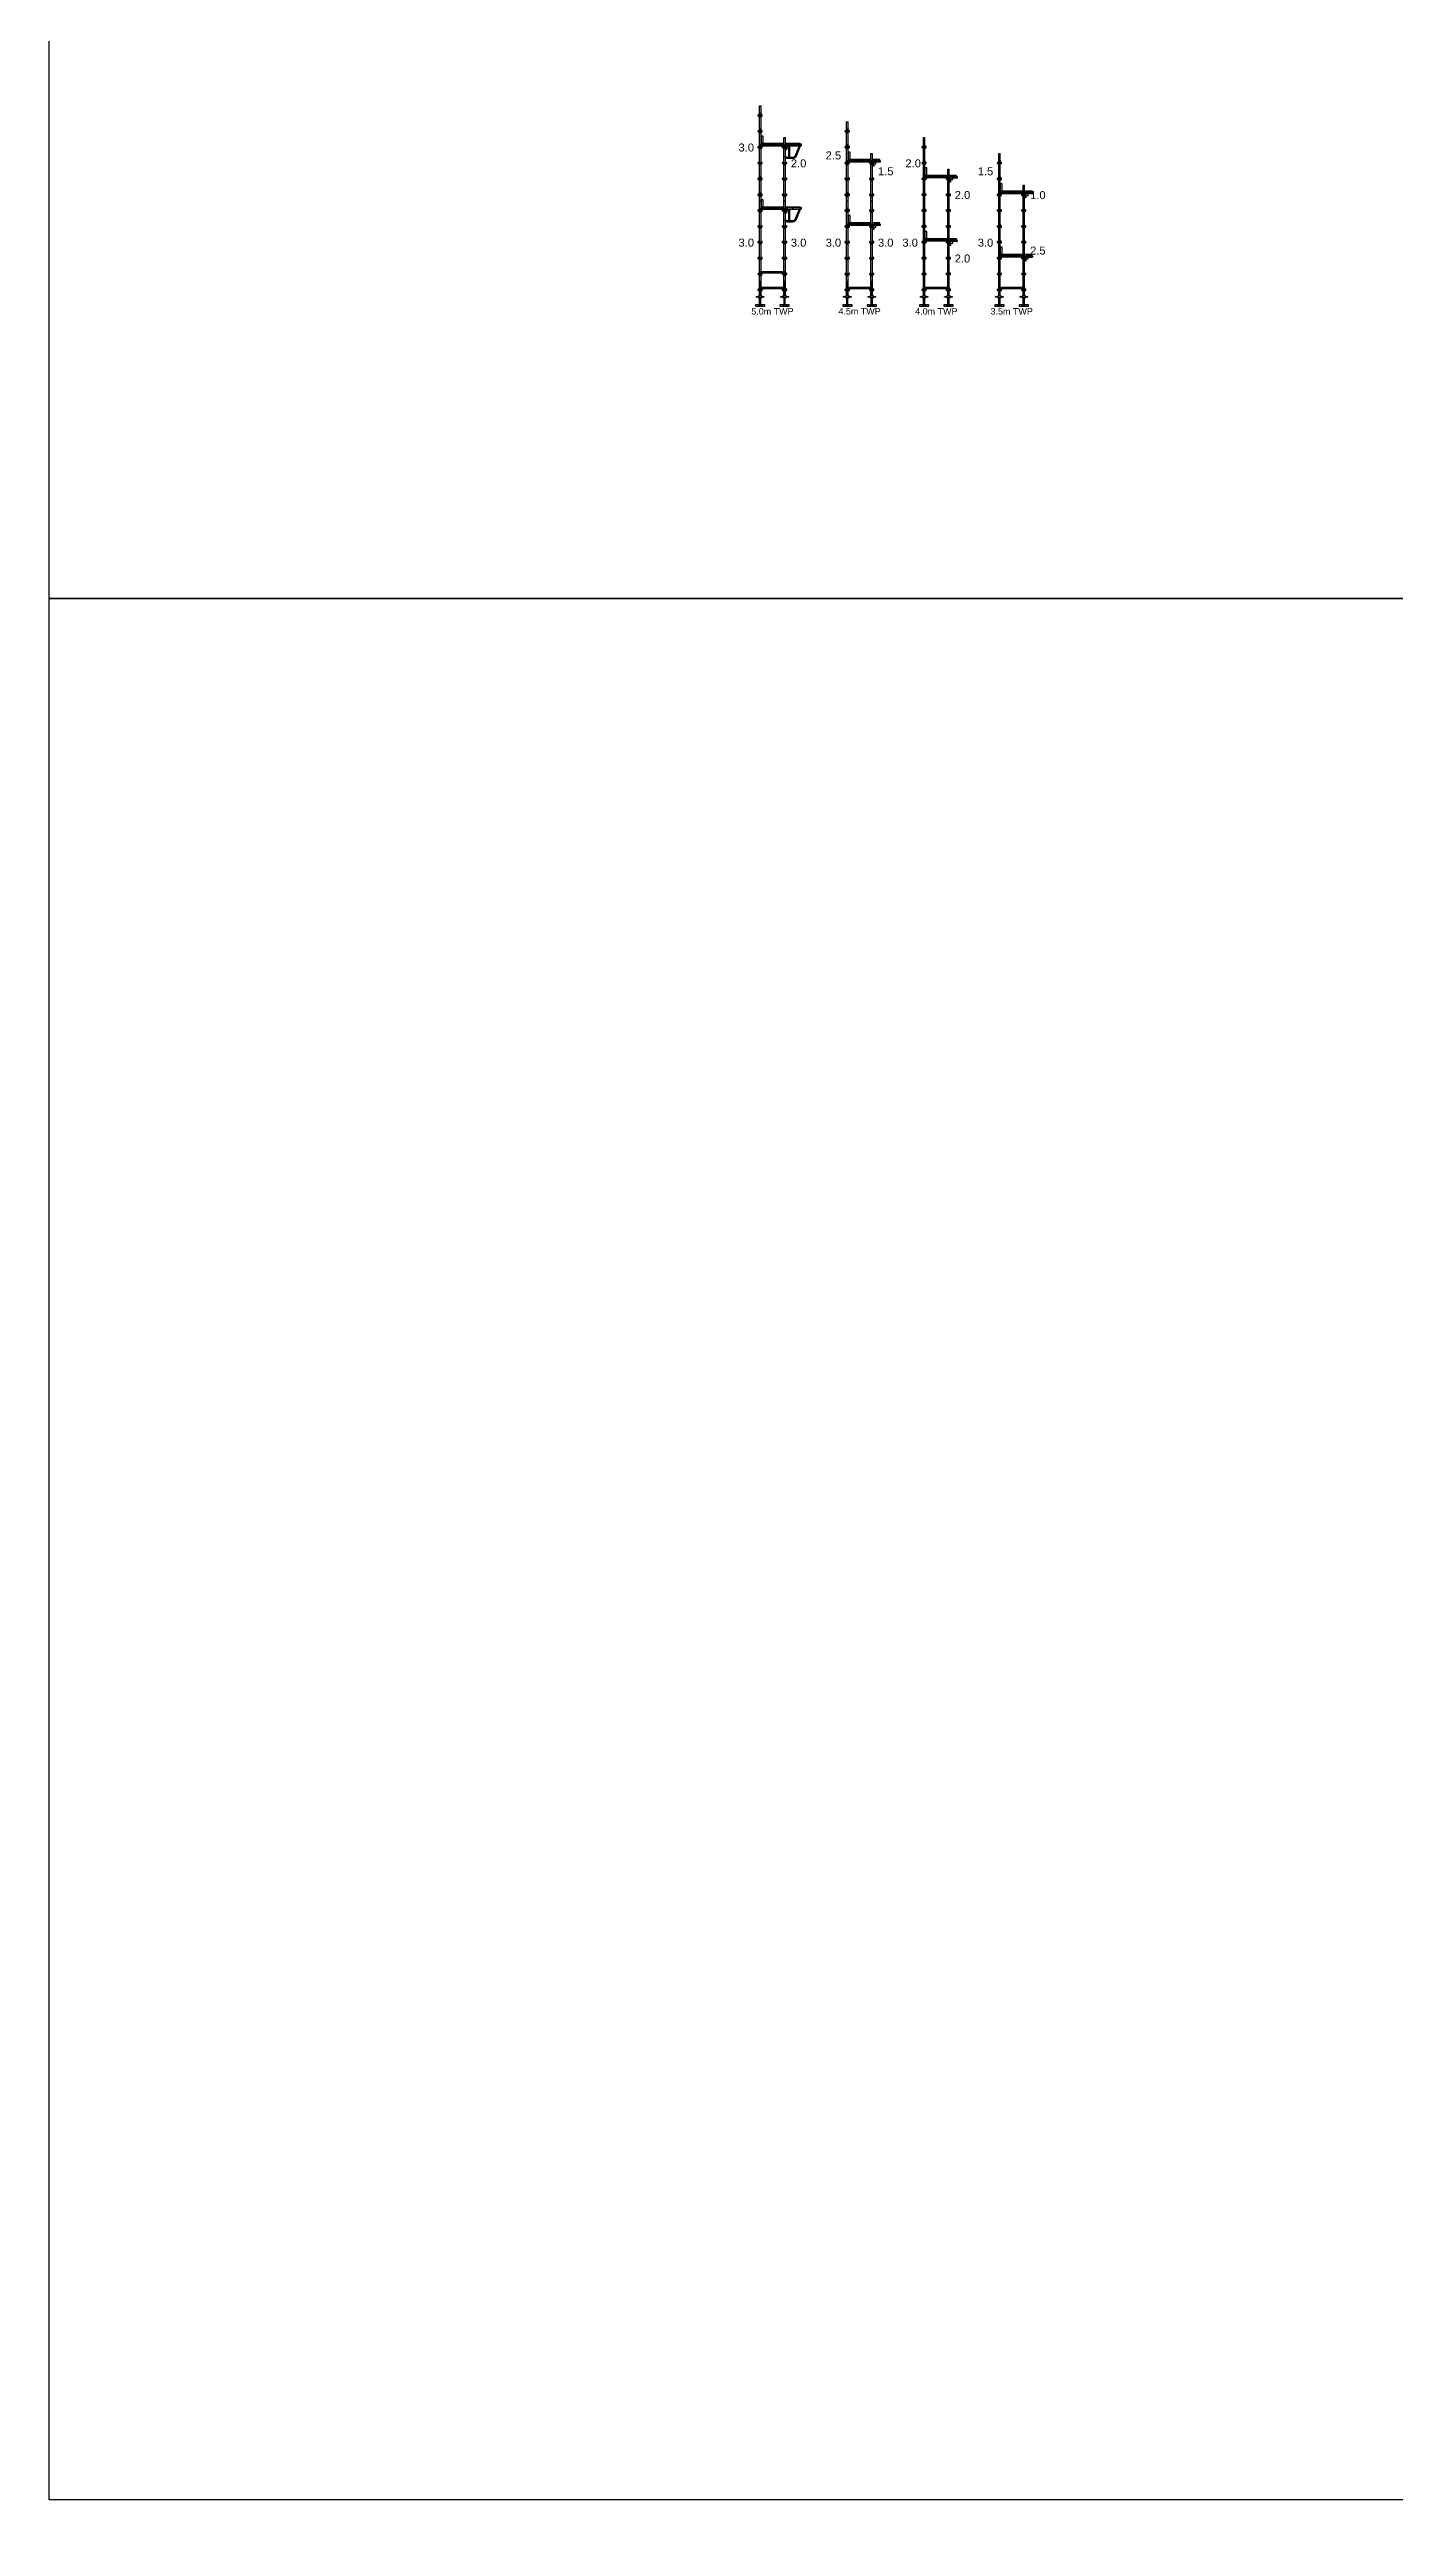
# Model space of a CAD drawing. Extents: x -207343 to -123241, y -62462 to 115752.
# Drawn here: x -207343 to -165292, y -62462 to 14110 of the extents above; entities that cross this region are included whole.
import ezdxf
from ezdxf.enums import TextEntityAlignment as Align

# ---------------------------------------------------------------- set-up
doc = ezdxf.new("R2010")
doc.units = 0
doc.header["$LTSCALE"] = 20
doc.layers.add('KwikScaf Matrix', color=7, linetype='Continuous')
doc.layers.add('KwikScaf Sections', color=7, linetype='Continuous')
doc.styles.get("Standard").update_dxf_attribs({"font": 'arial.ttf'})
picture_1 = doc.add_image_def('image1.tif', size_in_pixel=(6623, 4678))
picture_2 = doc.add_image_def('image3.tif', size_in_pixel=(9934, 7017))

# ---------------------------------------------------------------- blocks, each defined once
blk = doc.blocks.new('2D Standard 3 Metre')
at = {"layer": 'KwikScaf Matrix', "color": 0, "extrusion": (0, 1, 0)}
for p, q in [((-185, -24), (-185, 24)), ((-185, 24), (-8, 24)), ((-33, 16), (7, 16)), ((-33, 16), (-33, 6)), ((-33, 6), (-33, -6)), ((-8, 64), (-8, 60)), ((-8, 64), (32, 64)), ((-8, 60), (-8, 22)), ((-8, 22), (32, 22)), ((-8, 22), (-8, 18)), ((32, 18), (-8, 18)), ((7, 6), (7, 16)), ((7, -6), (7, 6)), ((32, 60), (32, 64)), ((32, 22), (32, 60)), ((32, 24), (487, 24)), ((32, 18), (32, 22)), ((462, 16), (462, 6)), ((462, 16), (502, 16)), ((462, 6), (462, -6)), ((487, 64), (487, 60)), ((487, 64), (527, 64)), ((487, 60), (487, 22)), ((487, 22), (527, 22)), ((487, 22), (487, 18)), ((527, 18), (487, 18)), ((502, 6), (502, 16)), ((502, -6), (502, 6)), ((527, 60), (527, 64)), ((527, 22), (527, 60)), ((527, 24), (982, 24)), ((527, 18), (527, 22)), ((957, 16), (997, 16)), ((957, 16), (957, 6)), ((957, 6), (957, -6)), ((982, 64), (982, 60)), ((982, 64), (1022, 64)), ((982, 60), (982, 22)), ((982, 22), (1022, 22)), ((982, 22), (982, 18)), ((1022, 18), (982, 18)), ((997, 6), (997, 16)), ((997, -6), (997, 6)), ((1022, 60), (1022, 64)), ((1022, 22), (1022, 60)), ((1022, 24), (1477, 24)), ((1022, 18), (1022, 22)), ((1452, 16), (1492, 16)), ((1452, 16), (1452, 6)), ((1452, 6), (1452, -6)), ((1477, 64), (1477, 60)), ((1477, 64), (1517, 64)), ((1477, 60), (1477, 22)), ((1477, 22), (1517, 22)), ((1477, 22), (1477, 18)), ((1517, 18), (1477, 18)), ((1492, 6), (1492, 16)), ((1492, -6), (1492, 6)), ((1517, 60), (1517, 64)), ((1517, 22), (1517, 60)), ((1517, 24), (1972, 24)), ((1517, 18), (1517, 22)), ((1947, 16), (1987, 16)), ((1947, 16), (1947, 6)), ((1947, 6), (1947, -6)), ((1972, 64), (1972, 60)), ((1972, 64), (2012, 64)), ((1972, 60), (1972, 22)), ((1972, 22), (2012, 22)), ((1972, 22), (1972, 18)), ((2012, 18), (1972, 18)), ((1987, 6), (1987, 16)), ((1987, -6), (1987, 6)), ((2012, 60), (2012, 64)), ((2012, 22), (2012, 60)), ((2012, 24), (2467, 24)), ((2012, 18), (2012, 22)), ((2442, 16), (2442, 6)), ((2442, 16), (2482, 16)), ((2442, 6), (2442, -6)), ((2467, 64), (2467, 60)), ((2467, 64), (2507, 64)), ((2467, 60), (2467, 22)), ((2467, 22), (2507, 22)), ((2467, 22), (2467, 18)), ((2507, 18), (2467, 18)), ((2482, 6), (2482, 16)), ((2482, -6), (2482, 6)), ((2507, 60), (2507, 64)), ((2507, 22), (2507, 60)), ((2507, 24), (2787, 24)), ((2507, 18), (2507, 22)), ((2787, 24), (2787, -24)), ((-185, -24), (-8, -24)), ((-33, -6), (-33, -16)), ((-33, -16), (7, -16)), ((-8, -18), (32, -18)), ((-8, -18), (-8, -22)), ((-8, -22), (-8, -60)), ((-8, -22), (32, -22)), ((-8, -60), (-8, -64)), ((-8, -64), (32, -64)), ((7, -16), (7, -6)), ((32, -22), (32, -18)), ((32, -60), (32, -22)), ((32, -24), (487, -24)), ((32, -64), (32, -60)), ((462, -6), (462, -16)), ((462, -16), (502, -16)), ((487, -18), (527, -18)), ((487, -18), (487, -22)), ((487, -22), (487, -60)), ((487, -22), (527, -22)), ((487, -60), (487, -64)), ((487, -64), (527, -64)), ((502, -16), (502, -6)), ((527, -22), (527, -18)), ((527, -60), (527, -22)), ((527, -24), (982, -24)), ((527, -64), (527, -60)), ((957, -6), (957, -16)), ((957, -16), (997, -16)), ((982, -18), (1022, -18)), ((982, -18), (982, -22)), ((982, -22), (982, -60)), ((982, -22), (1022, -22)), ((982, -60), (982, -64)), ((982, -64), (1022, -64)), ((997, -16), (997, -6)), ((1022, -22), (1022, -18)), ((1022, -60), (1022, -22)), ((1022, -24), (1477, -24)), ((1022, -64), (1022, -60)), ((1452, -6), (1452, -16)), ((1452, -16), (1492, -16)), ((1477, -18), (1517, -18)), ((1477, -18), (1477, -22)), ((1477, -22), (1477, -60)), ((1477, -22), (1517, -22)), ((1477, -60), (1477, -64)), ((1477, -64), (1517, -64)), ((1492, -16), (1492, -6)), ((1517, -22), (1517, -18)), ((1517, -60), (1517, -22)), ((1517, -24), (1972, -24)), ((1517, -64), (1517, -60)), ((1947, -6), (1947, -16)), ((1947, -16), (1987, -16)), ((1972, -18), (2012, -18)), ((1972, -18), (1972, -22)), ((1972, -22), (1972, -60)), ((1972, -22), (2012, -22)), ((1972, -60), (1972, -64)), ((1972, -64), (2012, -64)), ((1987, -16), (1987, -6)), ((2012, -22), (2012, -18)), ((2012, -60), (2012, -22)), ((2012, -24), (2467, -24)), ((2012, -64), (2012, -60)), ((2442, -6), (2442, -16)), ((2442, -16), (2482, -16)), ((2467, -18), (2507, -18)), ((2467, -18), (2467, -22)), ((2467, -22), (2467, -60)), ((2467, -22), (2507, -22)), ((2467, -60), (2467, -64)), ((2467, -64), (2507, -64)), ((2482, -16), (2482, -6)), ((2507, -22), (2507, -18)), ((2507, -60), (2507, -22)), ((2507, -24), (2787, -24)), ((2507, -64), (2507, -60))]:
    blk.add_line(p, q, dxfattribs=at)
blk = doc.blocks.new('2D Standard 2 Metre')
at = {"layer": 'KwikScaf Matrix', "color": 0, "extrusion": (0, 1, 0)}
for p, q in [((-185, -24), (-185, 24)), ((-185, 24), (-8, 24)), ((-33, 16), (7, 16)), ((-33, 16), (-33, 6)), ((-33, 6), (-33, -6)), ((-8, 64), (-8, 60)), ((-8, 64), (32, 64)), ((-8, 60), (-8, 22)), ((-8, 22), (32, 22)), ((-8, 22), (-8, 18)), ((32, 18), (-8, 18)), ((7, 6), (7, 16)), ((7, -6), (7, 6)), ((32, 60), (32, 64)), ((32, 22), (32, 60)), ((32, 24), (487, 24)), ((32, 18), (32, 22)), ((462, 16), (502, 16)), ((462, 16), (462, 6)), ((462, 6), (462, -6)), ((487, 64), (487, 60)), ((487, 64), (527, 64)), ((487, 60), (487, 22)), ((487, 22), (527, 22)), ((487, 22), (487, 18)), ((527, 18), (487, 18)), ((502, 6), (502, 16)), ((502, -6), (502, 6)), ((527, 60), (527, 64)), ((527, 22), (527, 60)), ((527, 24), (982, 24)), ((527, 18), (527, 22)), ((957, 16), (997, 16)), ((957, 16), (957, 6)), ((957, 6), (957, -6)), ((982, 64), (982, 60)), ((982, 64), (1022, 64)), ((982, 60), (982, 22)), ((982, 22), (1022, 22)), ((982, 22), (982, 18)), ((1022, 18), (982, 18)), ((997, 6), (997, 16)), ((997, -6), (997, 6)), ((1022, 60), (1022, 64)), ((1022, 22), (1022, 60)), ((1022, 24), (1477, 24)), ((1022, 18), (1022, 22)), ((1452, 16), (1492, 16)), ((1452, 16), (1452, 6)), ((1452, 6), (1452, -6)), ((1477, 64), (1517, 64)), ((1477, 64), (1477, 60)), ((1477, 60), (1477, 22)), ((1477, 22), (1517, 22)), ((1477, 22), (1477, 18)), ((1517, 18), (1477, 18)), ((1492, 6), (1492, 16)), ((1492, -6), (1492, 6)), ((1517, 60), (1517, 64)), ((1517, 22), (1517, 60)), ((1517, 24), (1796, 24)), ((1517, 18), (1517, 22)), ((1796, 24), (1796, -24)), ((-185, -24), (-8, -24)), ((-33, -6), (-33, -16)), ((-33, -16), (7, -16)), ((-8, -18), (32, -18)), ((-8, -18), (-8, -22)), ((-8, -22), (-8, -60)), ((-8, -22), (32, -22)), ((-8, -60), (-8, -64)), ((-8, -64), (32, -64)), ((7, -16), (7, -6)), ((32, -22), (32, -18)), ((32, -60), (32, -22)), ((32, -24), (487, -24)), ((32, -64), (32, -60)), ((462, -6), (462, -16)), ((462, -16), (502, -16)), ((487, -18), (527, -18)), ((487, -18), (487, -22)), ((487, -22), (487, -60)), ((487, -22), (527, -22)), ((487, -60), (487, -64)), ((487, -64), (527, -64)), ((502, -16), (502, -6)), ((527, -22), (527, -18)), ((527, -60), (527, -22)), ((527, -24), (982, -24)), ((527, -64), (527, -60)), ((957, -6), (957, -16)), ((957, -16), (997, -16)), ((982, -18), (1022, -18)), ((982, -18), (982, -22)), ((982, -22), (982, -60)), ((982, -22), (1022, -22)), ((982, -60), (982, -64)), ((982, -64), (1022, -64)), ((997, -16), (997, -6)), ((1022, -22), (1022, -18)), ((1022, -60), (1022, -22)), ((1022, -24), (1477, -24)), ((1022, -64), (1022, -60)), ((1452, -6), (1452, -16)), ((1452, -16), (1492, -16)), ((1477, -18), (1517, -18)), ((1477, -18), (1477, -22)), ((1477, -22), (1517, -22)), ((1477, -22), (1477, -60)), ((1477, -60), (1477, -64)), ((1477, -64), (1517, -64)), ((1492, -16), (1492, -6)), ((1517, -22), (1517, -18)), ((1517, -60), (1517, -22)), ((1517, -24), (1796, -24)), ((1517, -64), (1517, -60))]:
    blk.add_line(p, q, dxfattribs=at)
blk = doc.blocks.new('2D Jack Adjustable Screw')
at = {"color": 0, "extrusion": (1, -1.83691e-16, 2.30446e-16)}
for p, q in [((-265.5, 100), (-273.5, 100)), ((-273.5, 100), (-273.5, -52)), ((-265.5, 100), (-265.5, -52)), ((-265.5, 42.5), (-40, 42.5)), ((-265.5, 5.5), (-40, 5.5)), ((-40, 87.75), (-35, 87.75)), ((-40, 87.75), (-40, 24)), ((-40, 24), (-40, -39.75)), ((-35, 151.5), (-20, 151.5)), ((-35, 62.25), (-35, 151.5)), ((-35, 62.25), (-20, 62.25)), ((-20, 62.25), (-20, 151.5)), ((-20, 87.75), (0, 87.75)), ((0, 24), (0, 87.75)), ((0, 42.5), (454.5, 42.5)), ((0, -39.75), (0, 24)), ((0, 5.5), (454.5, 5.5)), ((454.5, 24), (454.5, 42.5)), ((454.5, 5.5), (454.5, 24)), ((-265.5, -52), (-273.5, -52)), ((-40, -39.75), (-35, -39.75)), ((-20, -14.25), (-35, -14.25)), ((-35, -103.5), (-35, -14.25)), ((-35, -103.5), (-20, -103.5)), ((-20, -103.5), (-20, -14.25)), ((-20, -39.75), (0, -39.75))]:
    blk.add_line(p, q, dxfattribs=at)
blk = doc.blocks.new('2D SBB 2 Board')
at = {"color": 0}
for p, q in [((-4, 93), (47, 93)), ((-4, 88), (-4, 93)), ((42, 88), (-4, 88)), ((47, 440), (0, 440)), ((0, 440), (0, 392)), ((0, 392), (106, 392)), ((8, 466), (38, 466)), ((11, 440), (8, 466)), ((28, 316), (18, 392)), ((38, 316), (28, 316)), ((38, 466), (38, 440)), ((38, 392), (38, 316)), ((42, 42), (42, 88)), ((47, 42), (42, 42)), ((504, 491), (47, 491)), ((47, 491), (47, 445)), ((504, 445), (47, 445)), ((47, 445), (47, 440)), ((504, 440), (47, 440)), ((47, 93), (47, 42)), ((47, 84), (106, 84)), ((47, 50), (232, 50)), ((106, 392), (106, 440)), ((106, 84), (106, 392)), ((106, 84), (123, 84)), ((123, 84), (140, 84)), ((140, 84), (140, 440)), ((140, 84), (222, 84)), ((315, 147), (437, 440)), ((343, 124), (473, 440)), ((504, 445), (504, 491)), ((504, 440), (504, 445))]:
    blk.add_line(p, q, dxfattribs=at)
for radius, start, end in [(102, 270, 339.40778), (136, 274.32085, 333.17915)]:
    blk.add_arc((222, 185), radius, start, end, dxfattribs=at)
blk = doc.blocks.new('2D Transom 0.7 Metre')
at = {"color": 0, "extrusion": (0, 1, -1.83691e-16)}
for p, q in [((0, -25), (0, 50)), ((0, 50), (20, 50)), ((50, 0), (13, 0)), ((20, 50), (17, 25)), ((17, 25), (25, 25)), ((25, 63), (689, 63)), ((25, 30), (25, 63)), ((25, 30), (689, 30)), ((25, 25), (25, 30)), ((25, 25), (689, 25)), ((50, 25), (50, 0)), ((664, 25), (664, 0)), ((664, 0), (701, 0)), ((689, 30), (689, 63)), ((689, 25), (689, 30)), ((697, 25), (689, 25)), ((694, 50), (697, 25)), ((714, 50), (694, 50)), ((701, 0), (704, -25)), ((714, -25), (714, 50)), ((10, -25), (0, -25)), ((13, 0), (10, -25)), ((704, -25), (714, -25))]:
    blk.add_line(p, q, dxfattribs=at)
blk = doc.blocks.new('2D Standard 1.5 Metre')
at = {"layer": 'KwikScaf Matrix', "color": 0, "extrusion": (0, 1, 0)}
for p, q in [((-185, -24), (-185, 24)), ((-185, 24), (-8, 24)), ((-33, 16), (7, 16)), ((-33, 16), (-33, 6)), ((-33, 6), (-33, -6)), ((-8, 64), (-8, 60)), ((-8, 64), (32, 64)), ((-8, 60), (-8, 22)), ((-8, 22), (32, 22)), ((-8, 22), (-8, 18)), ((32, 18), (-8, 18)), ((7, 6), (7, 16)), ((7, -6), (7, 6)), ((32, 60), (32, 64)), ((32, 22), (32, 60)), ((32, 24), (487, 24)), ((32, 18), (32, 22)), ((462, 16), (502, 16)), ((462, 16), (462, 6)), ((462, 6), (462, -6)), ((487, 64), (487, 60)), ((487, 64), (527, 64)), ((487, 60), (487, 22)), ((487, 22), (527, 22)), ((487, 22), (487, 18)), ((527, 18), (487, 18)), ((502, 6), (502, 16)), ((502, -6), (502, 6)), ((527, 60), (527, 64)), ((527, 22), (527, 60)), ((527, 24), (982, 24)), ((527, 18), (527, 22)), ((957, 16), (997, 16)), ((957, 16), (957, 6)), ((957, 6), (957, -6)), ((982, 64), (982, 60)), ((982, 64), (1022, 64)), ((982, 60), (982, 22)), ((982, 22), (1022, 22)), ((982, 22), (982, 18)), ((1022, 18), (982, 18)), ((997, 6), (997, 16)), ((997, -6), (997, 6)), ((1022, 60), (1022, 64)), ((1022, 22), (1022, 60)), ((1022, 24), (1300, 24)), ((1022, 18), (1022, 22)), ((1300, 24), (1300, -24)), ((-185, -24), (-8, -24)), ((-33, -6), (-33, -16)), ((-33, -16), (7, -16)), ((-8, -18), (32, -18)), ((-8, -18), (-8, -22)), ((-8, -22), (-8, -60)), ((-8, -22), (32, -22)), ((-8, -60), (-8, -64)), ((-8, -64), (32, -64)), ((7, -16), (7, -6)), ((32, -22), (32, -18)), ((32, -60), (32, -22)), ((32, -24), (487, -24)), ((32, -64), (32, -60)), ((462, -6), (462, -16)), ((462, -16), (502, -16)), ((487, -18), (527, -18)), ((487, -18), (487, -22)), ((487, -22), (487, -60)), ((487, -22), (527, -22)), ((487, -60), (487, -64)), ((487, -64), (527, -64)), ((502, -16), (502, -6)), ((527, -22), (527, -18)), ((527, -60), (527, -22)), ((527, -24), (982, -24)), ((527, -64), (527, -60)), ((957, -6), (957, -16)), ((957, -16), (997, -16)), ((982, -18), (1022, -18)), ((982, -18), (982, -22)), ((982, -22), (982, -60)), ((982, -22), (1022, -22)), ((982, -60), (982, -64)), ((982, -64), (1022, -64)), ((997, -16), (997, -6)), ((1022, -22), (1022, -18)), ((1022, -60), (1022, -22)), ((1022, -24), (1300, -24)), ((1022, -64), (1022, -60))]:
    blk.add_line(p, q, dxfattribs=at)
blk = doc.blocks.new('2D Standard 2.5 Metre')
at = {"layer": 'KwikScaf Matrix', "color": 0, "extrusion": (0, 1, 0)}
for p, q in [((-185, -24), (-185, 24)), ((-185, 24), (-8, 24)), ((-33, 16), (7, 16)), ((-33, 16), (-33, 6)), ((-33, 6), (-33, -6)), ((-8, 64), (-8, 60)), ((-8, 64), (32, 64)), ((-8, 60), (-8, 22)), ((-8, 22), (32, 22)), ((-8, 22), (-8, 18)), ((32, 18), (-8, 18)), ((7, 6), (7, 16)), ((7, -6), (7, 6)), ((32, 60), (32, 64)), ((32, 22), (32, 60)), ((32, 24), (487, 24)), ((32, 18), (32, 22)), ((462, 16), (502, 16)), ((462, 16), (462, 6)), ((462, 6), (462, -6)), ((487, 64), (487, 60)), ((487, 64), (527, 64)), ((487, 60), (487, 22)), ((487, 22), (527, 22)), ((487, 22), (487, 18)), ((527, 18), (487, 18)), ((502, 6), (502, 16)), ((502, -6), (502, 6)), ((527, 60), (527, 64)), ((527, 22), (527, 60)), ((527, 24), (982, 24)), ((527, 18), (527, 22)), ((957, 16), (957, 6)), ((957, 16), (997, 16)), ((957, 6), (957, -6)), ((982, 64), (982, 60)), ((982, 64), (1022, 64)), ((982, 60), (982, 22)), ((982, 22), (1022, 22)), ((982, 22), (982, 18)), ((1022, 18), (982, 18)), ((997, 6), (997, 16)), ((997, -6), (997, 6)), ((1022, 60), (1022, 64)), ((1022, 22), (1022, 60)), ((1022, 24), (1477, 24)), ((1022, 18), (1022, 22)), ((1452, 16), (1492, 16)), ((1452, 16), (1452, 6)), ((1452, 6), (1452, -6)), ((1477, 64), (1477, 60)), ((1477, 64), (1517, 64)), ((1477, 60), (1477, 22)), ((1477, 22), (1517, 22)), ((1477, 22), (1477, 18)), ((1517, 18), (1477, 18)), ((1492, 6), (1492, 16)), ((1492, -6), (1492, 6)), ((1517, 60), (1517, 64)), ((1517, 22), (1517, 60)), ((1517, 24), (1972, 24)), ((1517, 18), (1517, 22)), ((1947, 16), (1987, 16)), ((1947, 16), (1947, 6)), ((1947, 6), (1947, -6)), ((1972, 64), (1972, 60)), ((1972, 64), (2012, 64)), ((1972, 60), (1972, 22)), ((1972, 22), (2012, 22)), ((1972, 22), (1972, 18)), ((2012, 18), (1972, 18)), ((1987, 6), (1987, 16)), ((1987, -6), (1987, 6)), ((2012, 60), (2012, 64)), ((2012, 22), (2012, 60)), ((2012, 24), (2291, 24)), ((2012, 18), (2012, 22)), ((2291, 24), (2291, -24)), ((-185, -24), (-8, -24)), ((-33, -6), (-33, -16)), ((-33, -16), (7, -16)), ((-8, -18), (32, -18)), ((-8, -18), (-8, -22)), ((-8, -22), (-8, -60)), ((-8, -22), (32, -22)), ((-8, -60), (-8, -64)), ((-8, -64), (32, -64)), ((7, -16), (7, -6)), ((32, -22), (32, -18)), ((32, -60), (32, -22)), ((32, -24), (487, -24)), ((32, -64), (32, -60)), ((462, -6), (462, -16)), ((462, -16), (502, -16)), ((487, -18), (527, -18)), ((487, -18), (487, -22)), ((487, -22), (487, -60)), ((487, -22), (527, -22)), ((487, -60), (487, -64)), ((487, -64), (527, -64)), ((502, -16), (502, -6)), ((527, -22), (527, -18)), ((527, -60), (527, -22)), ((527, -24), (982, -24)), ((527, -64), (527, -60)), ((957, -6), (957, -16)), ((957, -16), (997, -16)), ((982, -18), (1022, -18)), ((982, -18), (982, -22)), ((982, -22), (982, -60)), ((982, -22), (1022, -22)), ((982, -60), (982, -64)), ((982, -64), (1022, -64)), ((997, -16), (997, -6)), ((1022, -22), (1022, -18)), ((1022, -60), (1022, -22)), ((1022, -24), (1477, -24)), ((1022, -64), (1022, -60)), ((1452, -6), (1452, -16)), ((1452, -16), (1492, -16)), ((1477, -18), (1517, -18)), ((1477, -18), (1477, -22)), ((1477, -22), (1477, -60)), ((1477, -22), (1517, -22)), ((1477, -60), (1477, -64)), ((1477, -64), (1517, -64)), ((1492, -16), (1492, -6)), ((1517, -22), (1517, -18)), ((1517, -60), (1517, -22)), ((1517, -24), (1972, -24)), ((1517, -64), (1517, -60)), ((1947, -6), (1947, -16)), ((1947, -16), (1987, -16)), ((1972, -18), (2012, -18)), ((1972, -18), (1972, -22)), ((1972, -22), (1972, -60)), ((1972, -22), (2012, -22)), ((1972, -60), (1972, -64)), ((1972, -64), (2012, -64)), ((1987, -16), (1987, -6)), ((2012, -22), (2012, -18)), ((2012, -60), (2012, -22)), ((2012, -24), (2291, -24)), ((2012, -64), (2012, -60))]:
    blk.add_line(p, q, dxfattribs=at)
blk = doc.blocks.new('2D SBB 1 Board')
at = {"color": 0, "extrusion": (0, 1, 3e-16)}
for p, q in [((41, 223), (0, 223)), ((0, 223), (0, 175)), ((0, 175), (106, 175)), ((8, 250), (38, 250)), ((11, 223), (8, 250)), ((28, 100), (18, 175)), ((38, 100), (28, 100)), ((38, 250), (38, 223)), ((38, 175), (38, 100)), ((236, 274), (41, 274)), ((41, 274), (41, 228)), ((236, 228), (41, 228)), ((41, 228), (41, 223)), ((236, 223), (41, 223)), ((106, 175), (106, 223)), ((236, 228), (236, 274)), ((236, 274), (241, 274)), ((236, 223), (236, 228)), ((236, 224), (241, 224)), ((241, 274), (241, 224))]:
    blk.add_line(p, q, dxfattribs=at)
blk = doc.blocks.new('2D Standard 1 Metre')
at = {"layer": 'KwikScaf Matrix', "color": 0, "extrusion": (0, 1, 0)}
for p, q in [((-185, -24), (-185, 24)), ((-185, 24), (-8, 24)), ((-33, 16), (7, 16)), ((-33, 16), (-33, 6)), ((-33, 6), (-33, -6)), ((-8, 64), (32, 64)), ((-8, 64), (-8, 60)), ((-8, 60), (-8, 22)), ((-8, 22), (32, 22)), ((-8, 22), (-8, 18)), ((32, 18), (-8, 18)), ((7, 6), (7, 16)), ((7, -6), (7, 6)), ((32, 60), (32, 64)), ((32, 22), (32, 60)), ((32, 24), (487, 24)), ((32, 18), (32, 22)), ((462, 16), (502, 16)), ((462, 16), (462, 6)), ((462, 6), (462, -6)), ((487, 64), (487, 60)), ((487, 64), (527, 64)), ((487, 60), (487, 22)), ((487, 22), (527, 22)), ((487, 22), (487, 18)), ((527, 18), (487, 18)), ((502, 6), (502, 16)), ((502, -6), (502, 6)), ((527, 60), (527, 64)), ((527, 22), (527, 60)), ((527, 24), (805, 24)), ((527, 18), (527, 22)), ((805, 24), (805, -24)), ((-185, -24), (-8, -24)), ((-33, -6), (-33, -16)), ((-33, -16), (7, -16)), ((-8, -18), (32, -18)), ((-8, -18), (-8, -22)), ((-8, -22), (32, -22)), ((-8, -22), (-8, -60)), ((-8, -60), (-8, -64)), ((-8, -64), (32, -64)), ((7, -16), (7, -6)), ((32, -22), (32, -18)), ((32, -60), (32, -22)), ((32, -24), (487, -24)), ((32, -64), (32, -60)), ((462, -6), (462, -16)), ((462, -16), (502, -16)), ((487, -18), (527, -18)), ((487, -18), (487, -22)), ((487, -22), (487, -60)), ((487, -22), (527, -22)), ((487, -60), (487, -64)), ((487, -64), (527, -64)), ((502, -16), (502, -6)), ((527, -22), (527, -18)), ((527, -60), (527, -22)), ((527, -24), (805, -24)), ((527, -64), (527, -60))]:
    blk.add_line(p, q, dxfattribs=at)

msp = doc.modelspace()

# ---------------------------------------------------------------- linework, layer by layer
at = {"layer": 'KwikScaf Sections', "color": 70, "const_width": 50}
for points in [[(-185147.7, 12079.4, 1), (-185097.7, 12079.4, 1)], [(-182425.6, 11584.1, 1), (-182375.6, 11584.1, 1)], [(-182425.6, 11088.7, 1), (-182375.6, 11088.7, 1)], [(-180027.2, 11087.1, 1), (-179977.2, 11087.1, 1)], [(-185147.7, 10098.1, 1), (-185097.7, 10098.1, 1)], [(-180027.2, 10591.7, 1), (-179977.2, 10591.7, 1)], [(-177673.1, 10593.4, 1), (-177623.1, 10593.4, 1)], [(-182425.6, 9602.7, 1), (-182375.6, 9602.7, 1)], [(-182425.6, 9107.4, 1), (-182375.6, 9107.4, 1)], [(-180027.2, 9105.7, 1), (-179977.2, 9105.7, 1)], [(-180027.2, 8610.4, 1), (-179977.2, 8610.4, 1)], [(-177673.1, 8612.1, 1), (-177623.1, 8612.1, 1)]]:
    msp.add_lwpolyline(points, format="xyb", close=True, dxfattribs=at)
at = {"layer": 'KwikScaf Sections', "color": 80, "const_width": 50}
for points in [[(-185147.7, 11584.1, 1), (-185097.7, 11584.1, 1)], [(-182425.6, 11088.7, 1), (-182375.6, 11088.7, 1)], [(-182425.6, 10593.4, 1), (-182375.6, 10593.4, 1)], [(-180027.2, 10591.7, 1), (-179977.2, 10591.7, 1)], [(-177673.1, 10098.1, 1), (-177623.1, 10098.1, 1)], [(-185147.7, 9602.7, 1), (-185097.7, 9602.7, 1)], [(-182425.6, 9107.4, 1), (-182375.6, 9107.4, 1)], [(-182425.6, 8612.1, 1), (-182375.6, 8612.1, 1)], [(-180027.2, 8610.4, 1), (-179977.2, 8610.4, 1)], [(-177673.1, 8116.7, 1), (-177623.1, 8116.7, 1)]]:
    msp.add_lwpolyline(points, format="xyb", close=True, dxfattribs=at)
at = {"layer": 'KwikScaf Sections', "color": 40, "const_width": 50}
for points in [[(-185147.7, 11088.7, 1), (-185097.7, 11088.7, 1)], [(-184385.7, 11088.7, 1), (-184335.7, 11088.7, 1)], [(-182425.6, 10593.4, 1), (-182375.6, 10593.4, 1)], [(-181663.6, 10593.4, 1), (-181613.6, 10593.4, 1)], [(-180027.2, 10098.1, 1), (-179977.2, 10098.1, 1)], [(-179265.2, 10098.1, 1), (-179215.2, 10098.1, 1)], [(-177673.1, 9602.7, 1), (-177623.1, 9602.7, 1)], [(-176911.1, 9602.7, 1), (-176861.1, 9602.7, 1)], [(-185147.7, 9107.4, 1), (-185097.7, 9107.4, 1)], [(-184385.7, 9107.4, 1), (-184335.7, 9107.4, 1)], [(-182425.6, 8612.1, 1), (-182375.6, 8612.1, 1)], [(-181663.6, 8612.1, 1), (-181613.6, 8612.1, 1)], [(-180027.2, 8116.7, 1), (-179977.2, 8116.7, 1)], [(-179265.2, 8116.7, 1), (-179215.2, 8116.7, 1)], [(-177673.1, 7621.4, 1), (-177623.1, 7621.4, 1)], [(-176911.1, 7621.4, 1), (-176861.1, 7621.4, 1)], [(-185147.7, 7126.1, 1), (-185097.7, 7126.1, 1)], [(-184385.7, 7126.1, 1), (-184335.7, 7126.1, 1)], [(-185147.7, 6630.8, 1), (-185097.7, 6630.8, 1)], [(-184385.7, 6630.8, 1), (-184335.7, 6630.8, 1)], [(-182425.6, 6630.8, 1), (-182375.6, 6630.8, 1)], [(-181663.6, 6630.8, 1), (-181613.6, 6630.8, 1)], [(-180027.2, 6630.8, 1), (-179977.2, 6630.8, 1)], [(-179265.2, 6630.8, 1), (-179215.2, 6630.8, 1)], [(-177673.1, 6630.8, 1), (-177623.1, 6630.8, 1)], [(-176911.1, 6630.8, 1), (-176861.1, 6630.8, 1)]]:
    msp.add_lwpolyline(points, format="xyb", close=True, dxfattribs=at)
at = {"layer": 'KwikScaf Sections', "color": 90}
for points in [[(-185034.7, 11153.7), (-185034.7, 11383.7), (-185098.7, 11383.7), (-185098.7, 11153.7)], [(-182312.6, 10658.4), (-182312.6, 10888.4), (-182376.6, 10888.4), (-182376.6, 10658.4)], [(-179914.2, 10163.1), (-179914.2, 10393.1), (-179978.2, 10393.1), (-179978.2, 10163.1)], [(-185034.7, 9172.4), (-185034.7, 9402.4), (-185098.7, 9402.4), (-185098.7, 9172.4)], [(-177560.1, 9667.7), (-177560.1, 9897.7), (-177624.1, 9897.7), (-177624.1, 9667.7)], [(-182312.6, 8677.1), (-182312.6, 8907.1), (-182376.6, 8907.1), (-182376.6, 8677.1)], [(-179914.2, 8181.7), (-179914.2, 8411.7), (-179978.2, 8411.7), (-179978.2, 8181.7)], [(-177560.1, 7686.4), (-177560.1, 7916.4), (-177624.1, 7916.4), (-177624.1, 7686.4)]]:
    msp.add_lwpolyline(points, close=True, dxfattribs=at)
at = {"layer": 'KwikScaf Sections', "color": 20}
for points in [[(-185098.7, 11089.7), (-184868.7, 11089.7), (-184868.7, 11153.7), (-185098.7, 11153.7)], [(-184856.7, 11089.7), (-184626.7, 11089.7), (-184626.7, 11153.7), (-184856.7, 11153.7)], [(-184614.7, 11089.7), (-184384.7, 11089.7), (-184384.7, 11153.7), (-184614.7, 11153.7)], [(-184336.7, 11089.7), (-184106.7, 11089.7), (-184106.7, 11153.7), (-184336.7, 11153.7)], [(-184100.7, 11089.7), (-183870.7, 11089.7), (-183870.7, 11153.7), (-184100.7, 11153.7)], [(-182376.6, 10594.4), (-182146.6, 10594.4), (-182146.6, 10658.4), (-182376.6, 10658.4)], [(-182134.6, 10594.4), (-181904.6, 10594.4), (-181904.6, 10658.4), (-182134.6, 10658.4)], [(-181892.6, 10594.4), (-181662.6, 10594.4), (-181662.6, 10658.4), (-181892.6, 10658.4)], [(-181614.6, 10594.4), (-181384.6, 10594.4), (-181384.6, 10658.4), (-181614.6, 10658.4)], [(-179978.2, 10099.1), (-179748.2, 10099.1), (-179748.2, 10163.1), (-179978.2, 10163.1)], [(-179736.2, 10099.1), (-179506.2, 10099.1), (-179506.2, 10163.1), (-179736.2, 10163.1)], [(-179494.2, 10099.1), (-179264.2, 10099.1), (-179264.2, 10163.1), (-179494.2, 10163.1)], [(-179216.2, 10099.1), (-178986.2, 10099.1), (-178986.2, 10163.1), (-179216.2, 10163.1)], [(-177624.1, 9603.7), (-177394.1, 9603.7), (-177394.1, 9667.7), (-177624.1, 9667.7)], [(-177382.1, 9603.7), (-177152.1, 9603.7), (-177152.1, 9667.7), (-177382.1, 9667.7)], [(-177140.1, 9603.7), (-176910.1, 9603.7), (-176910.1, 9667.7), (-177140.1, 9667.7)], [(-176862.1, 9603.7), (-176632.1, 9603.7), (-176632.1, 9667.7), (-176862.1, 9667.7)], [(-185098.7, 9108.4), (-184868.7, 9108.4), (-184868.7, 9172.4), (-185098.7, 9172.4)], [(-184856.7, 9108.4), (-184626.7, 9108.4), (-184626.7, 9172.4), (-184856.7, 9172.4)], [(-184614.7, 9108.4), (-184384.7, 9108.4), (-184384.7, 9172.4), (-184614.7, 9172.4)], [(-184336.7, 9108.4), (-184106.7, 9108.4), (-184106.7, 9172.4), (-184336.7, 9172.4)], [(-184100.7, 9108.4), (-183870.7, 9108.4), (-183870.7, 9172.4), (-184100.7, 9172.4)], [(-182376.6, 8613.1), (-182146.6, 8613.1), (-182146.6, 8677.1), (-182376.6, 8677.1)], [(-182134.6, 8613.1), (-181904.6, 8613.1), (-181904.6, 8677.1), (-182134.6, 8677.1)], [(-181892.6, 8613.1), (-181662.6, 8613.1), (-181662.6, 8677.1), (-181892.6, 8677.1)], [(-181614.6, 8613.1), (-181384.6, 8613.1), (-181384.6, 8677.1), (-181614.6, 8677.1)], [(-179978.2, 8117.7), (-179748.2, 8117.7), (-179748.2, 8181.7), (-179978.2, 8181.7)], [(-179736.2, 8117.7), (-179506.2, 8117.7), (-179506.2, 8181.7), (-179736.2, 8181.7)], [(-179494.2, 8117.7), (-179264.2, 8117.7), (-179264.2, 8181.7), (-179494.2, 8181.7)], [(-179216.2, 8117.7), (-178986.2, 8117.7), (-178986.2, 8181.7), (-179216.2, 8181.7)], [(-177624.1, 7622.4), (-177394.1, 7622.4), (-177394.1, 7686.4), (-177624.1, 7686.4)], [(-177382.1, 7622.4), (-177152.1, 7622.4), (-177152.1, 7686.4), (-177382.1, 7686.4)], [(-177140.1, 7622.4), (-176910.1, 7622.4), (-176910.1, 7686.4), (-177140.1, 7686.4)], [(-176862.1, 7622.4), (-176632.1, 7622.4), (-176632.1, 7686.4), (-176862.1, 7686.4)]]:
    msp.add_lwpolyline(points, close=True, dxfattribs=at)
at = {"layer": 'KwikScaf Sections', "color": 200}
for points in [[(-185267.7, 6076.8), (-184977.7, 6076.8), (-184977.7, 6114.8), (-185267.7, 6114.8)], [(-184505.7, 6076.8), (-184215.7, 6076.8), (-184215.7, 6114.8), (-184505.7, 6114.8)], [(-182545.6, 6076.8), (-182255.6, 6076.8), (-182255.6, 6114.8), (-182545.6, 6114.8)], [(-181783.6, 6076.8), (-181493.6, 6076.8), (-181493.6, 6114.8), (-181783.6, 6114.8)], [(-180147.2, 6076.8), (-179857.2, 6076.8), (-179857.2, 6114.8), (-180147.2, 6114.8)], [(-179385.2, 6076.8), (-179095.2, 6076.8), (-179095.2, 6114.8), (-179385.2, 6114.8)], [(-177793.1, 6076.8), (-177503.1, 6076.8), (-177503.1, 6114.8), (-177793.1, 6114.8)], [(-177031.1, 6076.8), (-176741.1, 6076.8), (-176741.1, 6114.8), (-177031.1, 6114.8)]]:
    msp.add_lwpolyline(points, close=True, dxfattribs=at)

# ---------------------------------------------------------------- block references
at = {"layer": 'KwikScaf Sections', "color": 180, "rotation": 89.9999999999999}
for name, p in [('2D Standard 3 Metre', (-185122.7, 9546.7)), ('2D Standard 2.5 Metre', (-182400.6, 9546.7)), ('2D Standard 2 Metre', (-184360.7, 9546.7)), ('2D Standard 1.5 Metre', (-181638.6, 9546.7)), ('2D Standard 2 Metre', (-180002.2, 9546.8)), ('2D Standard 1.5 Metre', (-177648.1, 9546.7)), ('2D Standard 2 Metre', (-179240.2, 8556.7)), ('2D Standard 3 Metre', (-185122.7, 6574.8)), ('2D Standard 3 Metre', (-184360.7, 6574.8)), ('2D Standard 3 Metre', (-182400.6, 6574.8)), ('2D Standard 3 Metre', (-181638.6, 6574.8)), ('2D Standard 3 Metre', (-180002.2, 6574.8)), ('2D Standard 3 Metre', (-177648.1, 6574.8)), ('2D Standard 1 Metre', (-176886.1, 9051.4)), ('2D Standard 2.5 Metre', (-176886.1, 6574.8)), ('2D Standard 2 Metre', (-179240.2, 6575.7))]:
    msp.add_blockref(name, p, dxfattribs=at)
at = {"layer": 'KwikScaf Sections', "color": 50}
for p in [(-185098.7, 11059.7), (-182376.6, 10564.4), (-179978.2, 10069.1), (-177624.1, 9573.7), (-185098.7, 9078.4), (-182376.6, 8583.1), (-179978.2, 8087.7), (-185098.7, 7097.1), (-177624.1, 7592.4), (-185098.7, 6601.8), (-182376.6, 6601.8), (-179978.2, 6601.8), (-177624.1, 6601.8)]:
    msp.add_blockref('2D Transom 0.7 Metre', p, dxfattribs=at)
at = {"layer": 'KwikScaf Sections', "color": 210}
for name, p in [('2D SBB 2 Board', (-184336.7, 10646.3)), ('2D SBB 1 Board', (-181614.6, 10350.4)), ('2D SBB 1 Board', (-179216.2, 9855.1)), ('2D SBB 1 Board', (-176862.1, 9359.7)), ('2D SBB 2 Board', (-184336.7, 8665)), ('2D SBB 1 Board', (-181614.6, 8369.1)), ('2D SBB 1 Board', (-179216.2, 7873.7)), ('2D SBB 1 Board', (-176862.1, 7378.4))]:
    msp.add_blockref(name, p, dxfattribs=at)
at = {"layer": 'KwikScaf Sections', "color": 190, "rotation": 89.9999999999999}
for p in [(-185098.7, 6388.3), (-184336.7, 6388.3), (-182376.6, 6388.3), (-181614.6, 6388.3), (-179978.2, 6388.3), (-179216.2, 6388.3), (-177624.1, 6388.3), (-176862.1, 6388.3)]:
    msp.add_blockref('2D Jack Adjustable Screw', p, dxfattribs=at)

# ---------------------------------------------------------------- texts
at = {"layer": 'KwikScaf Sections', "color": 7}
for s, p in [('  3.0  ', (-185122.7, 11032.7)), ('  2.5  ', (-182400.6, 10785.1)), ('  1.5  ', (-177648.1, 10289.7)), ('  3.0  ', (-185122.7, 8060.7)), ('  3.0  ', (-182400.6, 8060.7)), ('  3.0  ', (-180002.2, 8060.7)), ('  3.0  ', (-177648.1, 8060.7))]:
    msp.add_text(s, height=250, dxfattribs=at).set_placement(p, align=Align.MIDDLE_RIGHT)
for s, p in [('  2.0  ', (-184360.7, 10537.4)), ('  1.5  ', (-181638.6, 10289.7)), ('  2.0  ', (-180781.3, 10537.4)), ('  2.0  ', (-179240.2, 9547.4)), ('  1.0  ', (-176886.1, 9546.7)), ('  3.0  ', (-184360.7, 8060.7)), ('  3.0  ', (-181638.6, 8060.7)), ('  2.0  ', (-179240.2, 7566.4)), ('  2.5  ', (-176886.1, 7813.1))]:
    msp.add_text(s, height=250, dxfattribs=at).set_placement(p, align=Align.MIDDLE_LEFT)
at = {"layer": 'KwikScaf Sections', "color": 230}
for s, p in [('5.0m TWP', (-184741.7, 5914.8)), ('4.5m TWP', (-182019.6, 5914.8)), ('4.0m TWP', (-179621.2, 5914.8)), ('3.5m TWP', (-177267.1, 5914.8))]:
    msp.add_text(s, height=200, dxfattribs=at).set_placement(p, align=Align.MIDDLE)

# ---------------------------------------------------------------- pictures from other files: only their frames are drawn
at = {"color": 252}
image = msp.add_image(picture_1, insert=(-207342.8, -3054.9), size_in_units=(84102.2, 59403.6), dxfattribs=at)
image.dxf.flags = 7
image = msp.add_image(picture_2, insert=(-207342.8, -62461.6), size_in_units=(84102.2, 59406.6))
image.dxf.flags = 7

doc.saveas('drawing.dxf')
